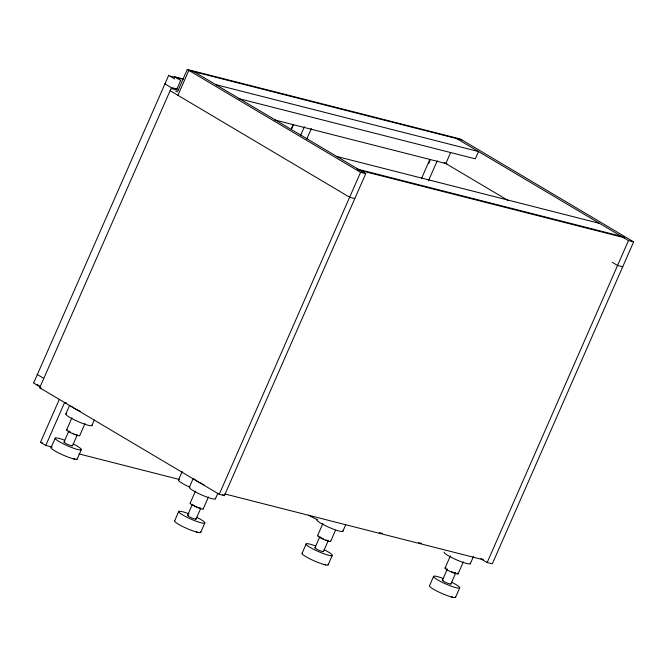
<?xml version="1.0" encoding="UTF-8"?>
<svg xmlns="http://www.w3.org/2000/svg" width="667" height="667" viewBox="0 0 667 667"><rect width="100%" height="100%" fill="white"/><g stroke="black" fill="none" stroke-linecap="round" stroke-linejoin="round"><path stroke-width="1" d="M168.443 75.271L174.671 78.964M33.8 382.625L168.534 75.679M193.997 71.711L365.733 173.662L224.395 495.631L219.235 494.314L39.72 387.752L171.069 88.536L178.122 90.328M176.33 88.736L176.522 88.302M178.239 90.078L187.277 69.476L460.355 139.003L633.65 241.871L492.313 563.84L487.16 562.531L480.907 558.821M177.906 95.298L188.836 70.402L461.914 139.928M51.818 446.998L45.765 445.456L40.479 442.313L59.321 399.383M45.765 445.456L64.616 402.526L66.625 403.043M55.244 438.086L51.134 447.449L51.993 447.257M65.866 413.89L69.568 405.461M66.65 429.848L71.969 417.734M64.032 442.021L68.926 430.865M72.495 445.814L76.98 435.584M79.665 435.676L84.984 423.562M77.164 459.113L81.274 449.75M91.904 425.546L94.364 419.927M300.609 135.309L304.377 126.738M306.753 138.994L311.356 128.514M190.003 487.26A14.249 2.034 23.7 0 1 178.531 479.881L182.274 471.469M174.712 520.752L178.756 511.406M193.08 478.781L189.386 487.21A14.29 2.043 23.7 0 0 202.601 495.348A14.29 2.043 23.7 0 0 215.374 498.274M190.162 503.16L195.481 491.054M187.544 515.341L192.446 504.185M196.006 519.134L200.492 508.904M203.177 508.996L208.496 496.882M200.675 532.433L204.794 523.07M215.416 498.866L217.876 493.247M219.235 494.314L360.572 172.344L365.733 173.662M421.544 178.481L429.882 159.396M428.789 163.457L430.04 160.597M428.439 180.799L437.21 160.805M445.823 163.515L450.684 152.451M302.151 553.201L306.195 543.855M317.6 535.609L322.92 523.503M314.982 547.79L319.877 536.635M323.445 551.576L328.339 540.42M330.615 541.446L335.526 530.265M328.114 564.882L332.224 555.519M342.846 531.316L345.731 524.762M433.633 576.296L429.581 585.651M445.039 568.059L450.35 555.944M442.421 580.232L447.315 569.076M450.875 584.025L455.778 572.87M458.054 573.887L463.373 561.781M455.553 597.324L459.663 587.961M470.285 563.765L473.578 556.27M487.16 562.531L628.489 240.562L633.65 241.871M176.972 88.936L180.665 80.39L174.554 76.755L174.304 77.147L170.46 76.171M33.4 382.908L39.628 386.602M176.913 88.969L170.894 87.452L164.957 83.834M178.573 479.898L179.423 479.698M174.512 76.747L183.592 79.056M215.775 84.642L478.531 151.542L475.329 158.838L238.744 98.599M175.304 77.405L181.332 78.939M175.738 91.304L177.755 91.821M274.646 119.927L446.957 163.799M336.793 156.478L599.558 223.387M354.802 198.558L349.641 197.24L170.127 90.679M622.72 266.775L617.559 265.458L612.198 262.273M39.72 387.752L41.446 388.186M40.479 442.313L42.496 442.83M79.023 453.919L178.781 479.323M379.323 532.65L382.349 533.417M418.593 542.646L421.611 543.413M224.804 493.939L483.233 559.738L481.366 558.629M72.895 458.654L74.629 459.096L72.236 458.487A14.249 2.034 23.7 0 1 57.704 452.468A14.249 2.034 23.7 0 1 51.092 447.432M451.284 596.865L453.018 597.307L450.617 596.698A14.249 2.034 23.7 0 1 436.093 590.679A14.249 2.034 23.7 0 1 429.481 585.643M323.845 564.424L325.579 564.866L323.187 564.249A14.249 2.034 23.7 0 1 308.654 558.229A14.249 2.034 23.7 0 1 302.043 553.201M196.406 531.974L198.141 532.416L195.748 531.807A14.249 2.034 23.7 0 1 181.216 525.779A14.249 2.034 23.7 0 1 174.604 520.752M43.322 378.089L37.135 374.429M456.753 138.619L628.489 240.562M444.064 162.473L508.437 200.684M187.277 69.476L360.572 172.344M222.611 494.564L224.395 495.631M37.027 384.542L39.712 386.135M323.128 551.075A4.644 0.659 23.7 0 1 321.552 551.292A4.644 0.659 23.7 0 1 316.108 548.849A4.644 0.659 23.7 0 1 315.799 547.79M327.522 540.42A4.644 0.659 23.7 0 1 325.779 539.903M323.595 539.019A4.644 0.659 23.7 0 1 320.193 537.135M330.599 541.145A7.145 1.017 23.7 0 1 323.353 539.303A7.145 1.017 23.7 0 1 318.017 535.509M342.805 530.715A14.29 2.043 23.7 0 1 330.032 527.789A14.29 2.043 23.7 0 1 316.808 519.651M328.139 564.307A14.29 2.043 23.7 0 1 325.638 564.891M324.104 549.716A14.29 2.043 23.7 0 1 329.34 555.436A14.29 2.043 23.7 0 1 308.221 546.19A14.29 2.043 23.7 0 1 315.691 546.031M450.558 583.525A4.644 0.659 23.7 0 1 448.991 583.733A4.644 0.659 23.7 0 1 443.547 581.299A4.644 0.659 23.7 0 1 443.23 580.24M455.503 572.936A4.644 0.659 23.7 0 1 454.177 572.67M453.218 572.353A4.644 0.659 23.7 0 1 451.034 571.469M447.632 569.585A4.644 0.659 23.7 0 1 447.332 569.276M457.562 573.111A7.145 1.017 23.7 0 1 455.144 573.445A7.145 1.017 23.7 0 1 446.773 569.693A7.145 1.017 23.7 0 1 446.29 568.059M470.243 563.165A14.29 2.043 23.7 0 1 457.47 560.238A14.29 2.043 23.7 0 1 444.247 552.093M455.569 596.757A14.29 2.043 23.7 0 1 453.068 597.34M451.542 582.166A14.29 2.043 23.7 0 1 456.778 587.885A14.29 2.043 23.7 0 1 435.659 578.639A14.29 2.043 23.7 0 1 443.13 578.481M195.689 518.626A4.644 0.659 23.7 0 1 194.114 518.843A4.644 0.659 23.7 0 1 188.669 516.4A4.644 0.659 23.7 0 1 188.361 515.341M200.634 508.046A4.644 0.659 23.7 0 1 200.092 507.971M199.308 507.779A4.644 0.659 23.7 0 1 198.341 507.462M197.274 507.053A4.644 0.659 23.7 0 1 196.156 506.578M195.081 506.07A4.644 0.659 23.7 0 1 192.763 504.686M203.16 508.696A7.145 1.017 23.7 0 1 195.915 506.862A7.145 1.017 23.7 0 1 190.579 503.06M200.7 531.857A14.29 2.043 23.7 0 1 198.199 532.449M196.665 517.267A14.29 2.043 23.7 0 1 201.717 522.945A14.29 2.043 23.7 0 1 180.482 513.532A14.29 2.043 23.7 0 1 189.095 513.915M204.085 484.817A14.29 2.043 23.7 0 1 202.418 484.034M201.617 483.642A14.29 2.043 23.7 0 1 193.538 478.439M72.178 445.306A4.644 0.659 23.7 0 1 70.602 445.523A4.644 0.659 23.7 0 1 65.158 443.08A4.644 0.659 23.7 0 1 64.849 442.021M77.122 434.726A4.644 0.659 23.7 0 1 75.796 434.459M73.754 433.733A4.644 0.659 23.7 0 1 72.645 433.258M70.602 432.241A4.644 0.659 23.7 0 1 69.243 431.374M79.648 435.376A7.145 1.017 23.7 0 1 72.403 433.542A7.145 1.017 23.7 0 1 67.067 429.74M91.854 424.954A14.29 2.043 23.7 0 1 77.364 421.277A14.29 2.043 23.7 0 1 66.7 413.673M77.189 458.537A14.29 2.043 23.7 0 1 74.687 459.129M73.153 443.947A14.29 2.043 23.7 0 1 78.398 449.666A14.29 2.043 23.7 0 1 57.279 440.42A14.29 2.043 23.7 0 1 64.741 440.27M80.565 411.497A14.29 2.043 23.7 0 1 78.906 410.714M78.106 410.322A14.29 2.043 23.7 0 1 70.952 406.078M317.442 519.701A14.249 2.034 23.7 0 1 308.688 515.132M293.347 124.629L291.254 129.398L293.372 124.654M622.703 236.66L357.212 169.059L359.079 170.168L624.57 237.769L622.703 236.66"/></g></svg>
